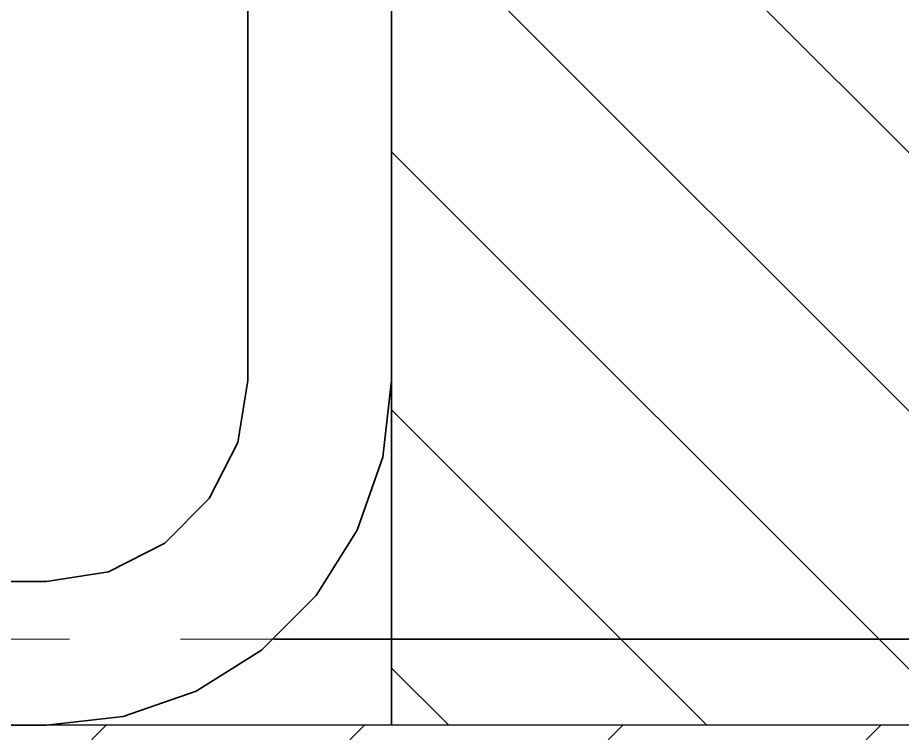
# Model space of a CAD drawing. Extents: x -442948 to -439736, y 420528 to 424220.
# Drawn here: x -441636.71 to -441621.32, y 423933.48 to 423945.92 of the extents above; entities that cross this region are included whole.
import ezdxf

# ---------------------------------------------------------------- set-up
doc = ezdxf.new("R2010")
doc.units = 0
doc.linetypes.add('DASHED2', pattern=[9.525, 6.35, -3.175])
doc.layers.add('GIZLI', color=8, linetype='DASHED2', lineweight=18)
doc.layers.add('GORUNEN', color=7, linetype='Continuous', lineweight=35)

# ---------------------------------------------------------------- blocks, each defined once
blk = doc.blocks.new('DEDEDED')
h = blk.add_hatch()
h.set_pattern_fill('ANSI31', color=4)
h.paths.add_polyline_path([(-441706.168, 420552.951), (-441756.173, 420552.951), (-441756.173, 420517.951), (-441706.168, 420517.951)])
for p, q in [((-441706.168, 420517.951), (-441706.168, 420552.951)), ((-441706.168, 420523.951), (-441706.168, 420519.451)), ((-441706.168, 420519.451), (-441706.168, 420517.951)), ((-441756.173, 420517.951), (-441706.168, 420517.951)), ((-441706.168, 420517.951), (-441706.168, 420517.951))]:
    blk.add_line(p, q)
at = {"layer": 'GIZLI', "color": 3}
blk.add_lwpolyline([(-441706.168, 420546.451), (-441706.168, 420523.951)], dxfattribs=at)
at = {"layer": 'GORUNEN', "color": 3}
blk.add_lwpolyline([(-441706.168, 420546.451), (-441706.168, 420523.951)], dxfattribs=at)

msp = doc.modelspace()

# ---------------------------------------------------------------- hatches: boundary and pattern name
at = {"true_color": 0xf8f6b0}
h = msp.add_hatch(dxfattribs=at)
h.set_pattern_fill('ANSI31', color=51)
h.set_pattern_definition([(45, (-44.038, 3415.665), (-2.24506403, 2.24506403), [])])
h.paths.add_polyline_path([(-441900.211, 423933.616), (-441900.211, 423918.616), (-441480.201, 423918.616), (-441480.201, 423933.616)])

# ---------------------------------------------------------------- linework, layer by layer
at = {"color": 51, "true_color": 0xf8f6b0}
msp.add_line((-441480.201, 423933.616), (-441900.211, 423933.616), dxfattribs=at)
at = {"layer": 'GIZLI', "color": 3}
for points in [[(-441632.706, 423939.616), (-441632.706, 423962.116)], [(-441630.206, 423939.616), (-441630.206, 423962.116)], [(-441636.206, 423936.116), (-441635.124, 423936.287), (-441634.148, 423936.785), (-441633.374, 423937.559), (-441632.877, 423938.535), (-441632.706, 423939.616)], [(-441636.206, 423933.616), (-441634.871, 423933.767), (-441633.602, 423934.21), (-441632.465, 423934.925), (-441631.515, 423935.875), (-441630.8, 423937.013), (-441630.356, 423938.281), (-441630.206, 423939.616)], [(-441744.206, 423936.116), (-441636.206, 423936.116)], [(-441744.206, 423933.616), (-441636.206, 423933.616)]]:
    msp.add_lwpolyline(points, dxfattribs=at)
at = {"layer": 'GIZLI', "color": 6}
msp.add_lwpolyline([(-441597.706, 423935.116), (-441782.706, 423935.116)], dxfattribs=at)
at = {"layer": 'GIZLI'}
msp.add_lwpolyline([(-441748.174, 423935.116), (-441632.237, 423935.116)], dxfattribs=at)
at = {"layer": 'GORUNEN', "color": 3}
for points in [[(-441632.706, 423939.616), (-441632.706, 423962.116)], [(-441630.206, 423939.616), (-441630.206, 423962.116)], [(-441632.706, 423939.616), (-441632.877, 423938.535), (-441633.374, 423937.559), (-441634.148, 423936.785), (-441635.124, 423936.287), (-441636.206, 423936.116)], [(-441630.206, 423939.616), (-441630.356, 423938.281), (-441630.8, 423937.013), (-441631.515, 423935.875), (-441632.465, 423934.925), (-441633.602, 423934.21), (-441634.871, 423933.767), (-441636.206, 423933.616)], [(-441744.206, 423936.116), (-441636.206, 423936.116)], [(-441744.206, 423933.616), (-441636.206, 423933.616)]]:
    msp.add_lwpolyline(points, dxfattribs=at)
at = {"layer": 'GORUNEN', "color": 6}
msp.add_lwpolyline([(-441632.237, 423935.116), (-441597.706, 423935.116)], dxfattribs=at)

# ---------------------------------------------------------------- block references
at = {"xscale": -1}
msp.add_blockref('DEDEDED', (-883336.373, 3415.665), dxfattribs=at)

doc.saveas('drawing.dxf')
